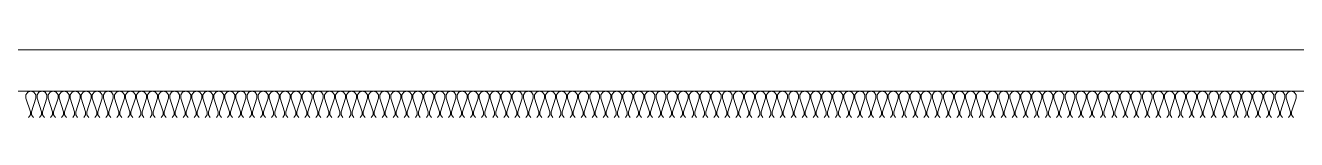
# Model space of a CAD drawing. Header units: millimetres. Extents: x 0 to 420000, y 0 to 297000.
# Drawn here: x 268913 to 273513, y 168263 to 168500 of the extents above; entities that cross this region are included whole.
import ezdxf

# ---------------------------------------------------------------- set-up
doc = ezdxf.new("R2010")
doc.units = ezdxf.units.MM
doc.linetypes.add('CEN', pattern=[62, 60, -1, 0, -1])
for name, color, linetype, lineweight in [('A-AXIS-LINE', 1, 'CEN', 15), ('A-CONC-LIN1', 2, 'Continuous', 40), ('A-XXXX-FIN2', 6, 'Continuous', 20), ('A-XXXX-INSL2', 8, 'Continuous', 18)]:
    doc.layers.add(name, color=color, linetype=linetype, lineweight=lineweight)

# ---------------------------------------------------------------- blocks, each defined once
blk = doc.blocks.new('axis(220316)')
at = {"layer": 'A-AXIS-LINE', "ltscale": 1000}
blk.add_line((4631788.1, -431118.7), (4955413.1, -431118.7), dxfattribs=at)
blk = doc.blocks.new('횡지하층')
at = {"layer": 'A-XXXX-FIN2'}
blk.add_line((4757100.6, -237111.1), (4890100.6, -237111.1), dxfattribs=at)
at = {"layer": 'A-XXXX-INSL2'}
blk.add_line((4757100.4, -237261.1), (4890100.5, -237261.1), dxfattribs=at)
for points in [[(4875089.6, -237357.1), (4875082.6, -237347.1), (4875082.6, -237336.1), (4875098.6, -237286.1), (4875098.6, -237275.1), (4875091.6, -237265.1), (4875080.6, -237261.1), (4875069.6, -237265.1), (4875062.6, -237275.1), (4875062.6, -237286.1), (4875078.6, -237336.1), (4875078.6, -237347.1), (4875071.6, -237357.1)], [(4875049.6, -237357.1), (4875042.6, -237347.1), (4875042.6, -237336.1), (4875058.6, -237286.1), (4875058.6, -237275.1), (4875051.6, -237265.1), (4875040.6, -237261.1), (4875029.6, -237265.1), (4875022.6, -237275.1), (4875022.6, -237286.1), (4875038.6, -237336.1), (4875038.6, -237347.1), (4875031.6, -237357.1)], [(4875009.6, -237357.1), (4875002.6, -237347.1), (4875002.6, -237336.1), (4875018.6, -237286.1), (4875018.6, -237275.1), (4875011.6, -237265.1), (4875000.6, -237261.1), (4874989.6, -237265.1), (4874982.6, -237275.1), (4874982.6, -237286.1), (4874998.6, -237336.1), (4874998.6, -237347.1), (4874991.6, -237357.1)], [(4874969.6, -237357.1), (4874962.6, -237347.1), (4874962.6, -237336.1), (4874978.6, -237286.1), (4874978.6, -237275.1), (4874971.6, -237265.1), (4874960.6, -237261.1), (4874949.6, -237265.1), (4874942.6, -237275.1), (4874942.6, -237286.1), (4874958.6, -237336.1), (4874958.6, -237347.1), (4874951.6, -237357.1)], [(4874929.6, -237357.1), (4874922.6, -237347.1), (4874922.6, -237336.1), (4874938.6, -237286.1), (4874938.6, -237275.1), (4874931.6, -237265.1), (4874920.6, -237261.1), (4874909.6, -237265.1), (4874902.6, -237275.1), (4874902.6, -237286.1), (4874918.6, -237336.1), (4874918.6, -237347.1), (4874911.6, -237357.1)], [(4874889.6, -237357.1), (4874882.6, -237347.1), (4874882.6, -237336.1), (4874898.6, -237286.1), (4874898.6, -237275.1), (4874891.6, -237265.1), (4874880.6, -237261.1), (4874869.6, -237265.1), (4874862.6, -237275.1), (4874862.6, -237286.1), (4874878.6, -237336.1), (4874878.6, -237347.1), (4874871.6, -237357.1)], [(4874849.6, -237357.1), (4874842.6, -237347.1), (4874842.6, -237336.1), (4874858.6, -237286.1), (4874858.6, -237275.1), (4874851.6, -237265.1), (4874840.6, -237261.1), (4874829.6, -237265.1), (4874822.6, -237275.1), (4874822.6, -237286.1), (4874838.6, -237336.1), (4874838.6, -237347.1), (4874831.6, -237357.1)], [(4874809.6, -237357.1), (4874802.6, -237347.1), (4874802.6, -237336.1), (4874818.6, -237286.1), (4874818.6, -237275.1), (4874811.6, -237265.1), (4874800.6, -237261.1), (4874789.6, -237265.1), (4874782.6, -237275.1), (4874782.6, -237286.1), (4874798.6, -237336.1), (4874798.6, -237347.1), (4874791.6, -237357.1)], [(4874769.6, -237357.1), (4874762.6, -237347.1), (4874762.6, -237336.1), (4874778.6, -237286.1), (4874778.6, -237275.1), (4874771.6, -237265.1), (4874760.6, -237261.1), (4874749.6, -237265.1), (4874742.6, -237275.1), (4874742.6, -237286.1), (4874758.6, -237336.1), (4874758.6, -237347.1), (4874751.6, -237357.1)], [(4874729.6, -237357.1), (4874722.6, -237347.1), (4874722.6, -237336.1), (4874738.6, -237286.1), (4874738.6, -237275.1), (4874731.6, -237265.1), (4874720.6, -237261.1), (4874709.6, -237265.1), (4874702.6, -237275.1), (4874702.6, -237286.1), (4874718.6, -237336.1), (4874718.6, -237347.1), (4874711.6, -237357.1)], [(4874689.6, -237357.1), (4874682.6, -237347.1), (4874682.6, -237336.1), (4874698.6, -237286.1), (4874698.6, -237275.1), (4874691.6, -237265.1), (4874680.6, -237261.1), (4874669.6, -237265.1), (4874662.6, -237275.1), (4874662.6, -237286.1), (4874678.6, -237336.1), (4874678.6, -237347.1), (4874671.6, -237357.1)], [(4874649.6, -237357.1), (4874642.6, -237347.1), (4874642.6, -237336.1), (4874658.6, -237286.1), (4874658.6, -237275.1), (4874651.6, -237265.1), (4874640.6, -237261.1), (4874629.6, -237265.1), (4874622.6, -237275.1), (4874622.6, -237286.1), (4874638.6, -237336.1), (4874638.6, -237347.1), (4874631.6, -237357.1)], [(4874609.6, -237357.1), (4874602.6, -237347.1), (4874602.6, -237336.1), (4874618.6, -237286.1), (4874618.6, -237275.1), (4874611.6, -237265.1), (4874600.6, -237261.1), (4874589.6, -237265.1), (4874582.6, -237275.1), (4874582.6, -237286.1), (4874598.6, -237336.1), (4874598.6, -237347.1), (4874591.6, -237357.1)], [(4874569.6, -237357.1), (4874562.6, -237347.1), (4874562.6, -237336.1), (4874578.6, -237286.1), (4874578.6, -237275.1), (4874571.6, -237265.1), (4874560.6, -237261.1), (4874549.6, -237265.1), (4874542.6, -237275.1), (4874542.6, -237286.1), (4874558.6, -237336.1), (4874558.6, -237347.1), (4874551.6, -237357.1)], [(4874529.6, -237357.1), (4874522.6, -237347.1), (4874522.6, -237336.1), (4874538.6, -237286.1), (4874538.6, -237275.1), (4874531.6, -237265.1), (4874520.6, -237261.1), (4874509.6, -237265.1), (4874502.6, -237275.1), (4874502.6, -237286.1), (4874518.6, -237336.1), (4874518.6, -237347.1), (4874511.6, -237357.1)], [(4874489.6, -237357.1), (4874482.6, -237347.1), (4874482.6, -237336.1), (4874498.6, -237286.1), (4874498.6, -237275.1), (4874491.6, -237265.1), (4874480.6, -237261.1), (4874469.6, -237265.1), (4874462.6, -237275.1), (4874462.6, -237286.1), (4874478.6, -237336.1), (4874478.6, -237347.1), (4874471.6, -237357.1)], [(4874449.6, -237357.1), (4874442.6, -237347.1), (4874442.6, -237336.1), (4874458.6, -237286.1), (4874458.6, -237275.1), (4874451.6, -237265.1), (4874440.6, -237261.1), (4874429.6, -237265.1), (4874422.6, -237275.1), (4874422.6, -237286.1), (4874438.6, -237336.1), (4874438.6, -237347.1), (4874431.6, -237357.1)], [(4874409.6, -237357.1), (4874402.6, -237347.1), (4874402.6, -237336.1), (4874418.6, -237286.1), (4874418.6, -237275.1), (4874411.6, -237265.1), (4874400.6, -237261.1), (4874389.6, -237265.1), (4874382.6, -237275.1), (4874382.6, -237286.1), (4874398.6, -237336.1), (4874398.6, -237347.1), (4874391.6, -237357.1)], [(4874369.6, -237357.1), (4874362.6, -237347.1), (4874362.6, -237336.1), (4874378.6, -237286.1), (4874378.6, -237275.1), (4874371.6, -237265.1), (4874360.6, -237261.1), (4874349.6, -237265.1), (4874342.6, -237275.1), (4874342.6, -237286.1), (4874358.6, -237336.1), (4874358.6, -237347.1), (4874351.6, -237357.1)], [(4874329.6, -237357.1), (4874322.6, -237347.1), (4874322.6, -237336.1), (4874338.6, -237286.1), (4874338.6, -237275.1), (4874331.6, -237265.1), (4874320.6, -237261.1), (4874309.6, -237265.1), (4874302.6, -237275.1), (4874302.6, -237286.1), (4874318.6, -237336.1), (4874318.6, -237347.1), (4874311.6, -237357.1)], [(4874289.6, -237357.1), (4874282.6, -237347.1), (4874282.6, -237336.1), (4874298.6, -237286.1), (4874298.6, -237275.1), (4874291.6, -237265.1), (4874280.6, -237261.1), (4874269.6, -237265.1), (4874262.6, -237275.1), (4874262.6, -237286.1), (4874278.6, -237336.1), (4874278.6, -237347.1), (4874271.6, -237357.1)], [(4874249.6, -237357.1), (4874242.6, -237347.1), (4874242.6, -237336.1), (4874258.6, -237286.1), (4874258.6, -237275.1), (4874251.6, -237265.1), (4874240.6, -237261.1), (4874229.6, -237265.1), (4874222.6, -237275.1), (4874222.6, -237286.1), (4874238.6, -237336.1), (4874238.6, -237347.1), (4874231.6, -237357.1)], [(4874209.6, -237357.1), (4874202.6, -237347.1), (4874202.6, -237336.1), (4874218.6, -237286.1), (4874218.6, -237275.1), (4874211.6, -237265.1), (4874200.6, -237261.1), (4874189.6, -237265.1), (4874182.6, -237275.1), (4874182.6, -237286.1), (4874198.6, -237336.1), (4874198.6, -237347.1), (4874191.6, -237357.1)], [(4874169.6, -237357.1), (4874162.6, -237347.1), (4874162.6, -237336.1), (4874178.6, -237286.1), (4874178.6, -237275.1), (4874171.6, -237265.1), (4874160.6, -237261.1), (4874149.6, -237265.1), (4874142.6, -237275.1), (4874142.6, -237286.1), (4874158.6, -237336.1), (4874158.6, -237347.1), (4874151.6, -237357.1)], [(4874129.6, -237357.1), (4874122.6, -237347.1), (4874122.6, -237336.1), (4874138.6, -237286.1), (4874138.6, -237275.1), (4874131.6, -237265.1), (4874120.6, -237261.1), (4874109.6, -237265.1), (4874102.6, -237275.1), (4874102.6, -237286.1), (4874118.6, -237336.1), (4874118.6, -237347.1), (4874111.6, -237357.1)], [(4874089.6, -237357.1), (4874082.6, -237347.1), (4874082.6, -237336.1), (4874098.6, -237286.1), (4874098.6, -237275.1), (4874091.6, -237265.1), (4874080.6, -237261.1), (4874069.6, -237265.1), (4874062.6, -237275.1), (4874062.6, -237286.1), (4874078.6, -237336.1), (4874078.6, -237347.1), (4874071.6, -237357.1)], [(4874049.6, -237357.1), (4874042.6, -237347.1), (4874042.6, -237336.1), (4874058.6, -237286.1), (4874058.6, -237275.1), (4874051.6, -237265.1), (4874040.6, -237261.1), (4874029.6, -237265.1), (4874022.6, -237275.1), (4874022.6, -237286.1), (4874038.6, -237336.1), (4874038.6, -237347.1), (4874031.6, -237357.1)], [(4874009.6, -237357.1), (4874002.6, -237347.1), (4874002.6, -237336.1), (4874018.6, -237286.1), (4874018.6, -237275.1), (4874011.6, -237265.1), (4874000.6, -237261.1), (4873989.6, -237265.1), (4873982.6, -237275.1), (4873982.6, -237286.1), (4873998.6, -237336.1), (4873998.6, -237347.1), (4873991.6, -237357.1)], [(4873969.6, -237357.1), (4873962.6, -237347.1), (4873962.6, -237336.1), (4873978.6, -237286.1), (4873978.6, -237275.1), (4873971.6, -237265.1), (4873960.6, -237261.1), (4873949.6, -237265.1), (4873942.6, -237275.1), (4873942.6, -237286.1), (4873958.6, -237336.1), (4873958.6, -237347.1), (4873951.6, -237357.1)], [(4873929.6, -237357.1), (4873922.6, -237347.1), (4873922.6, -237336.1), (4873938.6, -237286.1), (4873938.6, -237275.1), (4873931.6, -237265.1), (4873920.6, -237261.1), (4873909.6, -237265.1), (4873902.6, -237275.1), (4873902.6, -237286.1), (4873918.6, -237336.1), (4873918.6, -237347.1), (4873911.6, -237357.1)], [(4873889.6, -237357.1), (4873882.6, -237347.1), (4873882.6, -237336.1), (4873898.6, -237286.1), (4873898.6, -237275.1), (4873891.6, -237265.1), (4873880.6, -237261.1), (4873869.6, -237265.1), (4873862.6, -237275.1), (4873862.6, -237286.1), (4873878.6, -237336.1), (4873878.6, -237347.1), (4873871.6, -237357.1)], [(4873849.6, -237357.1), (4873842.6, -237347.1), (4873842.6, -237336.1), (4873858.6, -237286.1), (4873858.6, -237275.1), (4873851.6, -237265.1), (4873840.6, -237261.1), (4873829.6, -237265.1), (4873822.6, -237275.1), (4873822.6, -237286.1), (4873838.6, -237336.1), (4873838.6, -237347.1), (4873831.6, -237357.1)], [(4873809.6, -237357.1), (4873802.6, -237347.1), (4873802.6, -237336.1), (4873818.6, -237286.1), (4873818.6, -237275.1), (4873811.6, -237265.1), (4873800.6, -237261.1), (4873789.6, -237265.1), (4873782.6, -237275.1), (4873782.6, -237286.1), (4873798.6, -237336.1), (4873798.6, -237347.1), (4873791.6, -237357.1)], [(4873769.6, -237357.1), (4873762.6, -237347.1), (4873762.6, -237336.1), (4873778.6, -237286.1), (4873778.6, -237275.1), (4873771.6, -237265.1), (4873760.6, -237261.1), (4873749.6, -237265.1), (4873742.6, -237275.1), (4873742.6, -237286.1), (4873758.6, -237336.1), (4873758.6, -237347.1), (4873751.6, -237357.1)], [(4873729.6, -237357.1), (4873722.6, -237347.1), (4873722.6, -237336.1), (4873738.6, -237286.1), (4873738.6, -237275.1), (4873731.6, -237265.1), (4873720.6, -237261.1), (4873709.6, -237265.1), (4873702.6, -237275.1), (4873702.6, -237286.1), (4873718.6, -237336.1), (4873718.6, -237347.1), (4873711.6, -237357.1)], [(4873689.6, -237357.1), (4873682.6, -237347.1), (4873682.6, -237336.1), (4873698.6, -237286.1), (4873698.6, -237275.1), (4873691.6, -237265.1), (4873680.6, -237261.1), (4873669.6, -237265.1), (4873662.6, -237275.1), (4873662.6, -237286.1), (4873678.6, -237336.1), (4873678.6, -237347.1), (4873671.6, -237357.1)], [(4873649.6, -237357.1), (4873642.6, -237347.1), (4873642.6, -237336.1), (4873658.6, -237286.1), (4873658.6, -237275.1), (4873651.6, -237265.1), (4873640.6, -237261.1), (4873629.6, -237265.1), (4873622.6, -237275.1), (4873622.6, -237286.1), (4873638.6, -237336.1), (4873638.6, -237347.1), (4873631.6, -237357.1)], [(4873609.6, -237357.1), (4873602.6, -237347.1), (4873602.6, -237336.1), (4873618.6, -237286.1), (4873618.6, -237275.1), (4873611.6, -237265.1), (4873600.6, -237261.1), (4873589.6, -237265.1), (4873582.6, -237275.1), (4873582.6, -237286.1), (4873598.6, -237336.1), (4873598.6, -237347.1), (4873591.6, -237357.1)], [(4873569.6, -237357.1), (4873562.6, -237347.1), (4873562.6, -237336.1), (4873578.6, -237286.1), (4873578.6, -237275.1), (4873571.6, -237265.1), (4873560.6, -237261.1), (4873549.6, -237265.1), (4873542.6, -237275.1), (4873542.6, -237286.1), (4873558.6, -237336.1), (4873558.6, -237347.1), (4873551.6, -237357.1)], [(4873529.6, -237357.1), (4873522.6, -237347.1), (4873522.6, -237336.1), (4873538.6, -237286.1), (4873538.6, -237275.1), (4873531.6, -237265.1), (4873520.6, -237261.1), (4873509.6, -237265.1), (4873502.6, -237275.1), (4873502.6, -237286.1), (4873518.6, -237336.1), (4873518.6, -237347.1), (4873511.6, -237357.1)], [(4873489.6, -237357.1), (4873482.6, -237347.1), (4873482.6, -237336.1), (4873498.6, -237286.1), (4873498.6, -237275.1), (4873491.6, -237265.1), (4873480.6, -237261.1), (4873469.6, -237265.1), (4873462.6, -237275.1), (4873462.6, -237286.1), (4873478.6, -237336.1), (4873478.6, -237347.1), (4873471.6, -237357.1)], [(4873449.6, -237357.1), (4873442.6, -237347.1), (4873442.6, -237336.1), (4873458.6, -237286.1), (4873458.6, -237275.1), (4873451.6, -237265.1), (4873440.6, -237261.1), (4873429.6, -237265.1), (4873422.6, -237275.1), (4873422.6, -237286.1), (4873438.6, -237336.1), (4873438.6, -237347.1), (4873431.6, -237357.1)], [(4873409.6, -237357.1), (4873402.6, -237347.1), (4873402.6, -237336.1), (4873418.6, -237286.1), (4873418.6, -237275.1), (4873411.6, -237265.1), (4873400.6, -237261.1), (4873389.6, -237265.1), (4873382.6, -237275.1), (4873382.6, -237286.1), (4873398.6, -237336.1), (4873398.6, -237347.1), (4873391.6, -237357.1)], [(4873369.6, -237357.1), (4873362.6, -237347.1), (4873362.6, -237336.1), (4873378.6, -237286.1), (4873378.6, -237275.1), (4873371.6, -237265.1), (4873360.6, -237261.1), (4873349.6, -237265.1), (4873342.6, -237275.1), (4873342.6, -237286.1), (4873358.6, -237336.1), (4873358.6, -237347.1), (4873351.6, -237357.1)], [(4873329.6, -237357.1), (4873322.6, -237347.1), (4873322.6, -237336.1), (4873338.6, -237286.1), (4873338.6, -237275.1), (4873331.6, -237265.1), (4873320.6, -237261.1), (4873309.6, -237265.1), (4873302.6, -237275.1), (4873302.6, -237286.1), (4873318.6, -237336.1), (4873318.6, -237347.1), (4873311.6, -237357.1)], [(4873289.6, -237357.1), (4873282.6, -237347.1), (4873282.6, -237336.1), (4873298.6, -237286.1), (4873298.6, -237275.1), (4873291.6, -237265.1), (4873280.6, -237261.1), (4873269.6, -237265.1), (4873262.6, -237275.1), (4873262.6, -237286.1), (4873278.6, -237336.1), (4873278.6, -237347.1), (4873271.6, -237357.1)], [(4873249.6, -237357.1), (4873242.6, -237347.1), (4873242.6, -237336.1), (4873258.6, -237286.1), (4873258.6, -237275.1), (4873251.6, -237265.1), (4873240.6, -237261.1), (4873229.6, -237265.1), (4873222.6, -237275.1), (4873222.6, -237286.1), (4873238.6, -237336.1), (4873238.6, -237347.1), (4873231.6, -237357.1)], [(4873209.6, -237357.1), (4873202.6, -237347.1), (4873202.6, -237336.1), (4873218.6, -237286.1), (4873218.6, -237275.1), (4873211.6, -237265.1), (4873200.6, -237261.1), (4873189.6, -237265.1), (4873182.6, -237275.1), (4873182.6, -237286.1), (4873198.6, -237336.1), (4873198.6, -237347.1), (4873191.6, -237357.1)], [(4873169.6, -237357.1), (4873162.6, -237347.1), (4873162.6, -237336.1), (4873178.6, -237286.1), (4873178.6, -237275.1), (4873171.6, -237265.1), (4873160.6, -237261.1), (4873149.6, -237265.1), (4873142.6, -237275.1), (4873142.6, -237286.1), (4873158.6, -237336.1), (4873158.6, -237347.1), (4873151.6, -237357.1)], [(4873129.6, -237357.1), (4873122.6, -237347.1), (4873122.6, -237336.1), (4873138.6, -237286.1), (4873138.6, -237275.1), (4873131.6, -237265.1), (4873120.6, -237261.1), (4873109.6, -237265.1), (4873102.6, -237275.1), (4873102.6, -237286.1), (4873118.6, -237336.1), (4873118.6, -237347.1), (4873111.6, -237357.1)], [(4873089.6, -237357.1), (4873082.6, -237347.1), (4873082.6, -237336.1), (4873098.6, -237286.1), (4873098.6, -237275.1), (4873091.6, -237265.1), (4873080.6, -237261.1), (4873069.6, -237265.1), (4873062.6, -237275.1), (4873062.6, -237286.1), (4873078.6, -237336.1), (4873078.6, -237347.1), (4873071.6, -237357.1)], [(4873049.6, -237357.1), (4873042.6, -237347.1), (4873042.6, -237336.1), (4873058.6, -237286.1), (4873058.6, -237275.1), (4873051.6, -237265.1), (4873040.6, -237261.1), (4873029.6, -237265.1), (4873022.6, -237275.1), (4873022.6, -237286.1), (4873038.6, -237336.1), (4873038.6, -237347.1), (4873031.6, -237357.1)], [(4873009.6, -237357.1), (4873002.6, -237347.1), (4873002.6, -237336.1), (4873018.6, -237286.1), (4873018.6, -237275.1), (4873011.6, -237265.1), (4873000.6, -237261.1), (4872989.6, -237265.1), (4872982.6, -237275.1), (4872982.6, -237286.1), (4872998.6, -237336.1), (4872998.6, -237347.1), (4872991.6, -237357.1)], [(4872969.6, -237357.1), (4872962.6, -237347.1), (4872962.6, -237336.1), (4872978.6, -237286.1), (4872978.6, -237275.1), (4872971.6, -237265.1), (4872960.6, -237261.1), (4872949.6, -237265.1), (4872942.6, -237275.1), (4872942.6, -237286.1), (4872958.6, -237336.1), (4872958.6, -237347.1), (4872951.6, -237357.1)], [(4872929.6, -237357.1), (4872922.6, -237347.1), (4872922.6, -237336.1), (4872938.6, -237286.1), (4872938.6, -237275.1), (4872931.6, -237265.1), (4872920.6, -237261.1), (4872909.6, -237265.1), (4872902.6, -237275.1), (4872902.6, -237286.1), (4872918.6, -237336.1), (4872918.6, -237347.1), (4872911.6, -237357.1)], [(4872889.6, -237357.1), (4872882.6, -237347.1), (4872882.6, -237336.1), (4872898.6, -237286.1), (4872898.6, -237275.1), (4872891.6, -237265.1), (4872880.6, -237261.1), (4872869.6, -237265.1), (4872862.6, -237275.1), (4872862.6, -237286.1), (4872878.6, -237336.1), (4872878.6, -237347.1), (4872871.6, -237357.1)], [(4872849.6, -237357.1), (4872842.6, -237347.1), (4872842.6, -237336.1), (4872858.6, -237286.1), (4872858.6, -237275.1), (4872851.6, -237265.1), (4872840.6, -237261.1), (4872829.6, -237265.1), (4872822.6, -237275.1), (4872822.6, -237286.1), (4872838.6, -237336.1), (4872838.6, -237347.1), (4872831.6, -237357.1)], [(4872809.6, -237357.1), (4872802.6, -237347.1), (4872802.6, -237336.1), (4872818.6, -237286.1), (4872818.6, -237275.1), (4872811.6, -237265.1), (4872800.6, -237261.1), (4872789.6, -237265.1), (4872782.6, -237275.1), (4872782.6, -237286.1), (4872798.6, -237336.1), (4872798.6, -237347.1), (4872791.6, -237357.1)], [(4872769.6, -237357.1), (4872762.6, -237347.1), (4872762.6, -237336.1), (4872778.6, -237286.1), (4872778.6, -237275.1), (4872771.6, -237265.1), (4872760.6, -237261.1), (4872749.6, -237265.1), (4872742.6, -237275.1), (4872742.6, -237286.1), (4872758.6, -237336.1), (4872758.6, -237347.1), (4872751.6, -237357.1)], [(4872729.6, -237357.1), (4872722.6, -237347.1), (4872722.6, -237336.1), (4872738.6, -237286.1), (4872738.6, -237275.1), (4872731.6, -237265.1), (4872720.6, -237261.1), (4872709.6, -237265.1), (4872702.6, -237275.1), (4872702.6, -237286.1), (4872718.6, -237336.1), (4872718.6, -237347.1), (4872711.6, -237357.1)], [(4872689.6, -237357.1), (4872682.6, -237347.1), (4872682.6, -237336.1), (4872698.6, -237286.1), (4872698.6, -237275.1), (4872691.6, -237265.1), (4872680.6, -237261.1), (4872669.6, -237265.1), (4872662.6, -237275.1), (4872662.6, -237286.1), (4872678.6, -237336.1), (4872678.6, -237347.1), (4872671.6, -237357.1)], [(4872649.6, -237357.1), (4872642.6, -237347.1), (4872642.6, -237336.1), (4872658.6, -237286.1), (4872658.6, -237275.1), (4872651.6, -237265.1), (4872640.6, -237261.1), (4872629.6, -237265.1), (4872622.6, -237275.1), (4872622.6, -237286.1), (4872638.6, -237336.1), (4872638.6, -237347.1), (4872631.6, -237357.1)], [(4872609.6, -237357.1), (4872602.6, -237347.1), (4872602.6, -237336.1), (4872618.6, -237286.1), (4872618.6, -237275.1), (4872611.6, -237265.1), (4872600.6, -237261.1), (4872589.6, -237265.1), (4872582.6, -237275.1), (4872582.6, -237286.1), (4872598.6, -237336.1), (4872598.6, -237347.1), (4872591.6, -237357.1)], [(4872569.6, -237357.1), (4872562.6, -237347.1), (4872562.6, -237336.1), (4872578.6, -237286.1), (4872578.6, -237275.1), (4872571.6, -237265.1), (4872560.6, -237261.1), (4872549.6, -237265.1), (4872542.6, -237275.1), (4872542.6, -237286.1), (4872558.6, -237336.1), (4872558.6, -237347.1), (4872551.6, -237357.1)], [(4872529.6, -237357.1), (4872522.6, -237347.1), (4872522.6, -237336.1), (4872538.6, -237286.1), (4872538.6, -237275.1), (4872531.6, -237265.1), (4872520.6, -237261.1), (4872509.6, -237265.1), (4872502.6, -237275.1), (4872502.6, -237286.1), (4872518.6, -237336.1), (4872518.6, -237347.1), (4872511.6, -237357.1)], [(4872489.6, -237357.1), (4872482.6, -237347.1), (4872482.6, -237336.1), (4872498.6, -237286.1), (4872498.6, -237275.1), (4872491.6, -237265.1), (4872480.6, -237261.1), (4872469.6, -237265.1), (4872462.6, -237275.1), (4872462.6, -237286.1), (4872478.6, -237336.1), (4872478.6, -237347.1), (4872471.6, -237357.1)], [(4872449.6, -237357.1), (4872442.6, -237347.1), (4872442.6, -237336.1), (4872458.6, -237286.1), (4872458.6, -237275.1), (4872451.6, -237265.1), (4872440.6, -237261.1), (4872429.6, -237265.1), (4872422.6, -237275.1), (4872422.6, -237286.1), (4872438.6, -237336.1), (4872438.6, -237347.1), (4872431.6, -237357.1)], [(4872409.6, -237357.1), (4872402.6, -237347.1), (4872402.6, -237336.1), (4872418.6, -237286.1), (4872418.6, -237275.1), (4872411.6, -237265.1), (4872400.6, -237261.1), (4872389.6, -237265.1), (4872382.6, -237275.1), (4872382.6, -237286.1), (4872398.6, -237336.1), (4872398.6, -237347.1), (4872391.6, -237357.1)], [(4872369.6, -237357.1), (4872362.6, -237347.1), (4872362.6, -237336.1), (4872378.6, -237286.1), (4872378.6, -237275.1), (4872371.6, -237265.1), (4872360.6, -237261.1), (4872349.6, -237265.1), (4872342.6, -237275.1), (4872342.6, -237286.1), (4872358.6, -237336.1), (4872358.6, -237347.1), (4872351.6, -237357.1)], [(4872329.6, -237357.1), (4872322.6, -237347.1), (4872322.6, -237336.1), (4872338.6, -237286.1), (4872338.6, -237275.1), (4872331.6, -237265.1), (4872320.6, -237261.1), (4872309.6, -237265.1), (4872302.6, -237275.1), (4872302.6, -237286.1), (4872318.6, -237336.1), (4872318.6, -237347.1), (4872311.6, -237357.1)], [(4872289.6, -237357.1), (4872282.6, -237347.1), (4872282.6, -237336.1), (4872298.6, -237286.1), (4872298.6, -237275.1), (4872291.6, -237265.1), (4872280.6, -237261.1), (4872269.6, -237265.1), (4872262.6, -237275.1), (4872262.6, -237286.1), (4872278.6, -237336.1), (4872278.6, -237347.1), (4872271.6, -237357.1)], [(4872249.6, -237357.1), (4872242.6, -237347.1), (4872242.6, -237336.1), (4872258.6, -237286.1), (4872258.6, -237275.1), (4872251.6, -237265.1), (4872240.6, -237261.1), (4872229.6, -237265.1), (4872222.6, -237275.1), (4872222.6, -237286.1), (4872238.6, -237336.1), (4872238.6, -237347.1), (4872231.6, -237357.1)], [(4872209.6, -237357.1), (4872202.6, -237347.1), (4872202.6, -237336.1), (4872218.6, -237286.1), (4872218.6, -237275.1), (4872211.6, -237265.1), (4872200.6, -237261.1), (4872189.6, -237265.1), (4872182.6, -237275.1), (4872182.6, -237286.1), (4872198.6, -237336.1), (4872198.6, -237347.1), (4872191.6, -237357.1)], [(4872169.6, -237357.1), (4872162.6, -237347.1), (4872162.6, -237336.1), (4872178.6, -237286.1), (4872178.6, -237275.1), (4872171.6, -237265.1), (4872160.6, -237261.1), (4872149.6, -237265.1), (4872142.6, -237275.1), (4872142.6, -237286.1), (4872158.6, -237336.1), (4872158.6, -237347.1), (4872151.6, -237357.1)], [(4872129.6, -237357.1), (4872122.6, -237347.1), (4872122.6, -237336.1), (4872138.6, -237286.1), (4872138.6, -237275.1), (4872131.6, -237265.1), (4872120.6, -237261.1), (4872109.6, -237265.1), (4872102.6, -237275.1), (4872102.6, -237286.1), (4872118.6, -237336.1), (4872118.6, -237347.1), (4872111.6, -237357.1)], [(4872089.6, -237357.1), (4872082.6, -237347.1), (4872082.6, -237336.1), (4872098.6, -237286.1), (4872098.6, -237275.1), (4872091.6, -237265.1), (4872080.6, -237261.1), (4872069.6, -237265.1), (4872062.6, -237275.1), (4872062.6, -237286.1), (4872078.6, -237336.1), (4872078.6, -237347.1), (4872071.6, -237357.1)], [(4872049.6, -237357.1), (4872042.6, -237347.1), (4872042.6, -237336.1), (4872058.6, -237286.1), (4872058.6, -237275.1), (4872051.6, -237265.1), (4872040.6, -237261.1), (4872029.6, -237265.1), (4872022.6, -237275.1), (4872022.6, -237286.1), (4872038.6, -237336.1), (4872038.6, -237347.1), (4872031.6, -237357.1)], [(4872009.6, -237357.1), (4872002.6, -237347.1), (4872002.6, -237336.1), (4872018.6, -237286.1), (4872018.6, -237275.1), (4872011.6, -237265.1), (4872000.6, -237261.1), (4871989.6, -237265.1), (4871982.6, -237275.1), (4871982.6, -237286.1), (4871998.6, -237336.1), (4871998.6, -237347.1), (4871991.6, -237357.1)], [(4871969.6, -237357.1), (4871962.6, -237347.1), (4871962.6, -237336.1), (4871978.6, -237286.1), (4871978.6, -237275.1), (4871971.6, -237265.1), (4871960.6, -237261.1), (4871949.6, -237265.1), (4871942.6, -237275.1), (4871942.6, -237286.1), (4871958.6, -237336.1), (4871958.6, -237347.1), (4871951.6, -237357.1)], [(4871929.6, -237357.1), (4871922.6, -237347.1), (4871922.6, -237336.1), (4871938.6, -237286.1), (4871938.6, -237275.1), (4871931.6, -237265.1), (4871920.6, -237261.1), (4871909.6, -237265.1), (4871902.6, -237275.1), (4871902.6, -237286.1), (4871918.6, -237336.1), (4871918.6, -237347.1), (4871911.6, -237357.1)], [(4871889.6, -237357.1), (4871882.6, -237347.1), (4871882.6, -237336.1), (4871898.6, -237286.1), (4871898.6, -237275.1), (4871891.6, -237265.1), (4871880.6, -237261.1), (4871869.6, -237265.1), (4871862.6, -237275.1), (4871862.6, -237286.1), (4871878.6, -237336.1), (4871878.6, -237347.1), (4871871.6, -237357.1)], [(4871849.6, -237357.1), (4871842.6, -237347.1), (4871842.6, -237336.1), (4871858.6, -237286.1), (4871858.6, -237275.1), (4871851.6, -237265.1), (4871840.6, -237261.1), (4871829.6, -237265.1), (4871822.6, -237275.1), (4871822.6, -237286.1), (4871838.6, -237336.1), (4871838.6, -237347.1), (4871831.6, -237357.1)], [(4871809.6, -237357.1), (4871802.6, -237347.1), (4871802.6, -237336.1), (4871818.6, -237286.1), (4871818.6, -237275.1), (4871811.6, -237265.1), (4871800.6, -237261.1), (4871789.6, -237265.1), (4871782.6, -237275.1), (4871782.6, -237286.1), (4871798.6, -237336.1), (4871798.6, -237347.1), (4871791.6, -237357.1)], [(4871769.6, -237357.1), (4871762.6, -237347.1), (4871762.6, -237336.1), (4871778.6, -237286.1), (4871778.6, -237275.1), (4871771.6, -237265.1), (4871760.6, -237261.1), (4871749.6, -237265.1), (4871742.6, -237275.1), (4871742.6, -237286.1), (4871758.6, -237336.1), (4871758.6, -237347.1), (4871751.6, -237357.1)], [(4871729.6, -237357.1), (4871722.6, -237347.1), (4871722.6, -237336.1), (4871738.6, -237286.1), (4871738.6, -237275.1), (4871731.6, -237265.1), (4871720.6, -237261.1), (4871709.6, -237265.1), (4871702.6, -237275.1), (4871702.6, -237286.1), (4871718.6, -237336.1), (4871718.6, -237347.1), (4871711.6, -237357.1)], [(4871689.6, -237357.1), (4871682.6, -237347.1), (4871682.6, -237336.1), (4871698.6, -237286.1), (4871698.6, -237275.1), (4871691.6, -237265.1), (4871680.6, -237261.1), (4871669.6, -237265.1), (4871662.6, -237275.1), (4871662.6, -237286.1), (4871678.6, -237336.1), (4871678.6, -237347.1), (4871671.6, -237357.1)], [(4871649.6, -237357.1), (4871642.6, -237347.1), (4871642.6, -237336.1), (4871658.6, -237286.1), (4871658.6, -237275.1), (4871651.6, -237265.1), (4871640.6, -237261.1), (4871629.6, -237265.1), (4871622.6, -237275.1), (4871622.6, -237286.1), (4871638.6, -237336.1), (4871638.6, -237347.1), (4871631.6, -237357.1)], [(4871609.6, -237357.1), (4871602.6, -237347.1), (4871602.6, -237336.1), (4871618.6, -237286.1), (4871618.6, -237275.1), (4871611.6, -237265.1), (4871600.6, -237261.1), (4871589.6, -237265.1), (4871582.6, -237275.1), (4871582.6, -237286.1), (4871598.6, -237336.1), (4871598.6, -237347.1), (4871591.6, -237357.1)], [(4871569.6, -237357.1), (4871562.6, -237347.1), (4871562.6, -237336.1), (4871578.6, -237286.1), (4871578.6, -237275.1), (4871571.6, -237265.1), (4871560.6, -237261.1), (4871549.6, -237265.1), (4871542.6, -237275.1), (4871542.6, -237286.1), (4871558.6, -237336.1), (4871558.6, -237347.1), (4871551.6, -237357.1)], [(4871529.6, -237357.1), (4871522.6, -237347.1), (4871522.6, -237336.1), (4871538.6, -237286.1), (4871538.6, -237275.1), (4871531.6, -237265.1), (4871520.6, -237261.1), (4871509.6, -237265.1), (4871502.6, -237275.1), (4871502.6, -237286.1), (4871518.6, -237336.1), (4871518.6, -237347.1), (4871511.6, -237357.1)], [(4871489.6, -237357.1), (4871482.6, -237347.1), (4871482.6, -237336.1), (4871498.6, -237286.1), (4871498.6, -237275.1), (4871491.6, -237265.1), (4871480.6, -237261.1), (4871469.6, -237265.1), (4871462.6, -237275.1), (4871462.6, -237286.1), (4871478.6, -237336.1), (4871478.6, -237347.1), (4871471.6, -237357.1)], [(4871449.6, -237357.1), (4871442.6, -237347.1), (4871442.6, -237336.1), (4871458.6, -237286.1), (4871458.6, -237275.1), (4871451.6, -237265.1), (4871440.6, -237261.1), (4871429.6, -237265.1), (4871422.6, -237275.1), (4871422.6, -237286.1), (4871438.6, -237336.1), (4871438.6, -237347.1), (4871431.6, -237357.1)], [(4871409.6, -237357.1), (4871402.6, -237347.1), (4871402.6, -237336.1), (4871418.6, -237286.1), (4871418.6, -237275.1), (4871411.6, -237265.1), (4871400.6, -237261.1), (4871389.6, -237265.1), (4871382.6, -237275.1), (4871382.6, -237286.1), (4871398.6, -237336.1), (4871398.6, -237347.1), (4871391.6, -237357.1)], [(4871369.6, -237357.1), (4871362.6, -237347.1), (4871362.6, -237336.1), (4871378.6, -237286.1), (4871378.6, -237275.1), (4871371.6, -237265.1), (4871360.6, -237261.1), (4871349.6, -237265.1), (4871342.6, -237275.1), (4871342.6, -237286.1), (4871358.6, -237336.1), (4871358.6, -237347.1), (4871351.6, -237357.1)], [(4871329.6, -237357.1), (4871322.6, -237347.1), (4871322.6, -237336.1), (4871338.6, -237286.1), (4871338.6, -237275.1), (4871331.6, -237265.1), (4871320.6, -237261.1), (4871309.6, -237265.1), (4871302.6, -237275.1), (4871302.6, -237286.1), (4871318.6, -237336.1), (4871318.6, -237347.1), (4871311.6, -237357.1)], [(4871289.6, -237357.1), (4871282.6, -237347.1), (4871282.6, -237336.1), (4871298.6, -237286.1), (4871298.6, -237275.1), (4871291.6, -237265.1), (4871280.6, -237261.1), (4871269.6, -237265.1), (4871262.6, -237275.1), (4871262.6, -237286.1), (4871278.6, -237336.1), (4871278.6, -237347.1), (4871271.6, -237357.1)], [(4871249.6, -237357.1), (4871242.6, -237347.1), (4871242.6, -237336.1), (4871258.6, -237286.1), (4871258.6, -237275.1), (4871251.6, -237265.1), (4871240.6, -237261.1), (4871229.6, -237265.1), (4871222.6, -237275.1), (4871222.6, -237286.1), (4871238.6, -237336.1), (4871238.6, -237347.1), (4871231.6, -237357.1)], [(4871209.6, -237357.1), (4871202.6, -237347.1), (4871202.6, -237336.1), (4871218.6, -237286.1), (4871218.6, -237275.1), (4871211.6, -237265.1), (4871200.6, -237261.1), (4871189.6, -237265.1), (4871182.6, -237275.1), (4871182.6, -237286.1), (4871198.6, -237336.1), (4871198.6, -237347.1), (4871191.6, -237357.1)], [(4871169.6, -237357.1), (4871162.6, -237347.1), (4871162.6, -237336.1), (4871178.6, -237286.1), (4871178.6, -237275.1), (4871171.6, -237265.1), (4871160.6, -237261.1), (4871149.6, -237265.1), (4871142.6, -237275.1), (4871142.6, -237286.1), (4871158.6, -237336.1), (4871158.6, -237347.1), (4871151.6, -237357.1)], [(4871129.6, -237357.1), (4871122.6, -237347.1), (4871122.6, -237336.1), (4871138.6, -237286.1), (4871138.6, -237275.1), (4871131.6, -237265.1), (4871120.6, -237261.1), (4871109.6, -237265.1), (4871102.6, -237275.1), (4871102.6, -237286.1), (4871118.6, -237336.1), (4871118.6, -237347.1), (4871111.6, -237357.1)], [(4871089.6, -237357.1), (4871082.6, -237347.1), (4871082.6, -237336.1), (4871098.6, -237286.1), (4871098.6, -237275.1), (4871091.6, -237265.1), (4871080.6, -237261.1), (4871069.6, -237265.1), (4871062.6, -237275.1), (4871062.6, -237286.1), (4871078.6, -237336.1), (4871078.6, -237347.1), (4871071.6, -237357.1)], [(4871049.6, -237357.1), (4871042.6, -237347.1), (4871042.6, -237336.1), (4871058.6, -237286.1), (4871058.6, -237275.1), (4871051.6, -237265.1), (4871040.6, -237261.1), (4871029.6, -237265.1), (4871022.6, -237275.1), (4871022.6, -237286.1), (4871038.6, -237336.1), (4871038.6, -237347.1), (4871031.6, -237357.1)], [(4871009.6, -237357.1), (4871002.6, -237347.1), (4871002.6, -237336.1), (4871018.6, -237286.1), (4871018.6, -237275.1), (4871011.6, -237265.1), (4871000.6, -237261.1), (4870989.6, -237265.1), (4870982.6, -237275.1), (4870982.6, -237286.1), (4870998.6, -237336.1), (4870998.6, -237347.1), (4870991.6, -237357.1)], [(4870969.6, -237357.1), (4870962.6, -237347.1), (4870962.6, -237336.1), (4870978.6, -237286.1), (4870978.6, -237275.1), (4870971.6, -237265.1), (4870960.6, -237261.1), (4870949.6, -237265.1), (4870942.6, -237275.1), (4870942.6, -237286.1), (4870958.6, -237336.1), (4870958.6, -237347.1), (4870951.6, -237357.1)], [(4870929.6, -237357.1), (4870922.6, -237347.1), (4870922.6, -237336.1), (4870938.6, -237286.1), (4870938.6, -237275.1), (4870931.6, -237265.1), (4870920.6, -237261.1), (4870909.6, -237265.1), (4870902.6, -237275.1), (4870902.6, -237286.1), (4870918.6, -237336.1), (4870918.6, -237347.1), (4870911.6, -237357.1)], [(4870889.6, -237357.1), (4870882.6, -237347.1), (4870882.6, -237336.1), (4870898.6, -237286.1), (4870898.6, -237275.1), (4870891.6, -237265.1), (4870880.6, -237261.1), (4870869.6, -237265.1), (4870862.6, -237275.1), (4870862.6, -237286.1), (4870878.6, -237336.1), (4870878.6, -237347.1), (4870871.6, -237357.1)], [(4870849.6, -237357.1), (4870842.6, -237347.1), (4870842.6, -237336.1), (4870858.6, -237286.1), (4870858.6, -237275.1), (4870851.6, -237265.1), (4870840.6, -237261.1), (4870829.6, -237265.1), (4870822.6, -237275.1), (4870822.6, -237286.1), (4870838.6, -237336.1), (4870838.6, -237347.1), (4870831.6, -237357.1)], [(4870809.6, -237357.1), (4870802.6, -237347.1), (4870802.6, -237336.1), (4870818.6, -237286.1), (4870818.6, -237275.1), (4870811.6, -237265.1), (4870800.6, -237261.1), (4870789.6, -237265.1), (4870782.6, -237275.1), (4870782.6, -237286.1), (4870798.6, -237336.1), (4870798.6, -237347.1), (4870791.6, -237357.1)], [(4870769.6, -237357.1), (4870762.6, -237347.1), (4870762.6, -237336.1), (4870778.6, -237286.1), (4870778.6, -237275.1), (4870771.6, -237265.1), (4870760.6, -237261.1), (4870749.6, -237265.1), (4870742.6, -237275.1), (4870742.6, -237286.1), (4870758.6, -237336.1), (4870758.6, -237347.1), (4870751.6, -237357.1)], [(4870729.6, -237357.1), (4870722.6, -237347.1), (4870722.6, -237336.1), (4870738.6, -237286.1), (4870738.6, -237275.1), (4870731.6, -237265.1), (4870720.6, -237261.1), (4870709.6, -237265.1), (4870702.6, -237275.1), (4870702.6, -237286.1), (4870718.6, -237336.1), (4870718.6, -237347.1), (4870711.6, -237357.1)], [(4870689.6, -237357.1), (4870682.6, -237347.1), (4870682.6, -237336.1), (4870698.6, -237286.1), (4870698.6, -237275.1), (4870691.6, -237265.1), (4870680.6, -237261.1), (4870669.6, -237265.1), (4870662.6, -237275.1), (4870662.6, -237286.1), (4870678.6, -237336.1), (4870678.6, -237347.1), (4870671.6, -237357.1)], [(4870649.6, -237357.1), (4870642.6, -237347.1), (4870642.6, -237336.1), (4870658.6, -237286.1), (4870658.6, -237275.1), (4870651.6, -237265.1), (4870640.6, -237261.1), (4870629.6, -237265.1), (4870622.6, -237275.1), (4870622.6, -237286.1), (4870638.6, -237336.1), (4870638.6, -237347.1), (4870631.6, -237357.1)], [(4870609.6, -237357.1), (4870602.6, -237347.1), (4870602.6, -237336.1), (4870618.6, -237286.1), (4870618.6, -237275.1), (4870611.6, -237265.1), (4870600.6, -237261.1), (4870589.6, -237265.1), (4870582.6, -237275.1), (4870582.6, -237286.1), (4870598.6, -237336.1), (4870598.6, -237347.1), (4870591.6, -237357.1)], [(4870569.6, -237357.1), (4870562.6, -237347.1), (4870562.6, -237336.1), (4870578.6, -237286.1), (4870578.6, -237275.1), (4870571.6, -237265.1), (4870560.6, -237261.1), (4870549.6, -237265.1), (4870542.6, -237275.1), (4870542.6, -237286.1), (4870558.6, -237336.1), (4870558.6, -237347.1), (4870551.6, -237357.1)], [(4870529.6, -237357.1), (4870522.6, -237347.1), (4870522.6, -237336.1), (4870538.6, -237286.1), (4870538.6, -237275.1), (4870531.6, -237265.1), (4870520.6, -237261.1), (4870509.6, -237265.1), (4870502.6, -237275.1), (4870502.6, -237286.1), (4870518.6, -237336.1), (4870518.6, -237347.1), (4870511.6, -237357.1)]]:
    blk.add_lwpolyline(points, dxfattribs=at)

msp = doc.modelspace()

# ---------------------------------------------------------------- block references
at = {"layer": 'A-AXIS-LINE'}
msp.add_blockref('axis(220316)', (-4581588.1, 599618.7), dxfattribs=at)
at = {"layer": 'A-CONC-LIN1'}
msp.add_blockref('횡지하층', (-4601588.1, 405611.1), dxfattribs=at)

doc.saveas('drawing.dxf')
